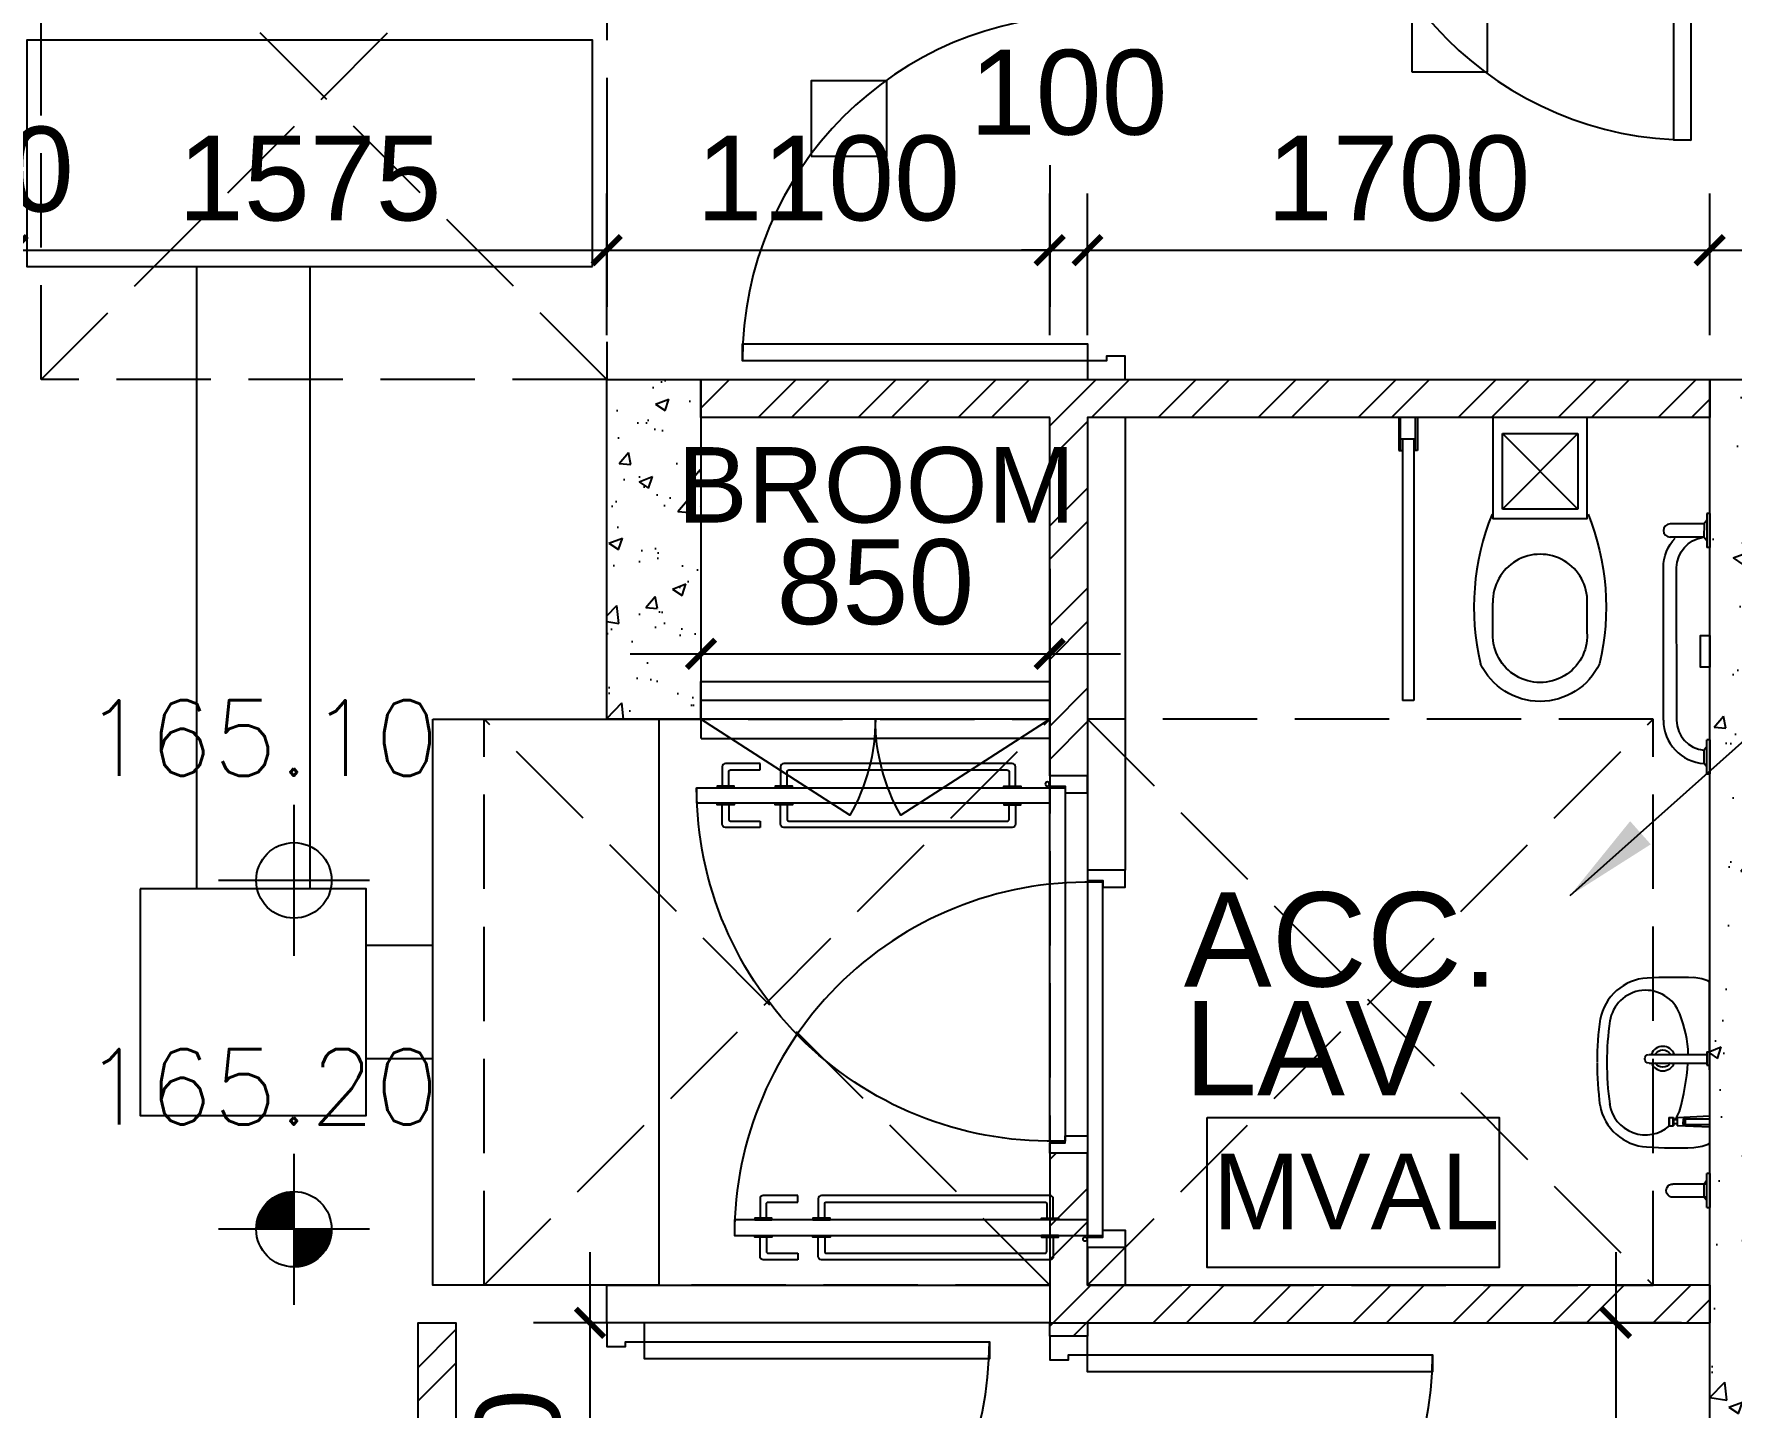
# Model space of a CAD drawing. Header units: millimetres. Extents: x 3291 to 72065, y 14527 to 43324.
# Drawn here: x 59356 to 63857, y 24377 to 28016 of the extents above; entities that cross this region are included whole.
import ezdxf

# ---------------------------------------------------------------- set-up
doc = ezdxf.new("R2010")
doc.units = ezdxf.units.MM
doc.header["$MEASUREMENT"] = 0
doc.linetypes.add('DASH', pattern=[0.35, 0.25, -0.1])
doc.layers.get('0').update_dxf_attribs({"color": 8})
doc.layers.get('Defpoints').update_dxf_attribs({"color": 8})
for name, color, linetype in [('above', 8, 'DASH'), ('arrow', 8, 'Continuous'), ('cloud', 8, 'Continuous'), ('DLN032__', 8, 'Continuous'), ('Door', 8, 'Continuous'), ('F.A.', 8, 'Continuous'), ('FSD', 8, 'Continuous'), ('GBP Dim', 8, 'Continuous'), ('GBP_MARKS', 8, 'Continuous'), ('hatch', 8, 'Continuous'), ('LEVEL', 8, 'Continuous'), ('LP-Sanitary', 8, 'Continuous'), ('Text GBP 250', 8, 'Continuous'), ('WALL-NEW', 8, 'Continuous'), ('WALL-STRUCTURE', 8, 'Continuous')]:
    doc.layers.add(name, color=color, linetype=linetype)
doc.styles.add('BH', font='arial.ttf')
doc.styles.add('ROMANS', font='ROMANS.shx', dxfattribs={"width": 0.65})
doc.dimstyles.new('200 GBP', dxfattribs={"dimscale": 1.5, "dimtxt": 150, "dimasz": 100, "dimexe": 125, "dimexo": 50, "dimgap": 50, "dimtad": 1, "dimdec": 0, "dimzin": 0, "dimdsep": 46, "dimtxsty": 'BH', "dimblk": 'ARCHTICK', "dimcen": 0.09, "dimdle": 125, "dimclrd": 9, "dimclre": 9, "dimclrt": 1, "dimadec": 0, "dimazin": 0, "dimtfac": 1, "dimtdec": 0, "dimtix": 1, "dimtmove": 2, "dimatfit": 3, "dimldrblk": 'ARCHTICK', "dimfxl": 1, "dimtolj": 1, "dimtzin": 0, "dimarcsym": 0})
doc.dimstyles.get("Standard").update_dxf_attribs({"dimtxt": 0.18, "dimasz": 0.18, "dimexe": 0.18, "dimexo": 0.0625, "dimgap": 0.09, "dimtad": 0, "dimtih": 1, "dimtoh": 1, "dimdec": 4, "dimzin": 0, "dimdsep": 46, "dimtxsty": 'Standard', "dimcen": 0.09, "dimadec": 0, "dimazin": 0, "dimtfac": 1, "dimtdec": 4, "dimtofl": 0, "dimtmove": 0, "dimatfit": 3, "dimfxl": 1, "dimtolj": 1, "dimtzin": 0, "dimarcsym": 0})
pattern_1 = [(45, (562690.5, -92603.19), (-132.58252, 132.58252), []), (45, (562778.89, -92603.19), (-132.58252, 132.58252), [])]

# ---------------------------------------------------------------- blocks, each defined once
blk = doc.blocks.new('dis_1')
at = {"extrusion": (0, 0, -1)}
for p, q in [((572561.3, -70335.4), (572561.3, -70328)), ((572651.3, -70328), (572561.3, -70328)), ((572561.3, -70335.4), (572651.3, -70335.4)), ((572578.9, -70335.6), (572588.6, -70343.1)), ((572588.6, -70335.6), (572588.6, -70425.6)), ((572623.6, -70335.5), (572623.6, -70425.5)), ((572634, -70335.7), (572623.7, -70343.1)), ((572651.3, -70328), (572651.3, -70335.4)), ((572774, -70327.5), (572778.3, -70414.4)), ((572781.3, -70398.9), (572781.3, -70327.9)), ((572796.5, -70398.8), (572796.2, -70327.8)), ((572800.1, -70414.4), (572804, -70327.3)), ((572926.2, -70329.6), (572926.3, -70328)), ((572986.3, -70329.6), (572926.2, -70329.6)), ((572938.8, -70335.4), (572938.9, -70329.6)), ((572973.7, -70335.5), (572938.8, -70335.4)), ((572944.3, -70488.9), (572944.3, -70335.4)), ((572967.3, -70489), (572967.4, -70335.4)), ((572973.7, -70335.5), (572973.9, -70329.4)), ((572986.3, -70329.6), (572986.3, -70328)), ((573711, -70335.4), (573711, -70328)), ((573801.1, -70328), (573711, -70328)), ((573711, -70335.4), (573801.1, -70335.4)), ((573728.6, -70335.6), (573738.3, -70343.1)), ((573783.7, -70335.7), (573773.4, -70343.1)), ((573801.1, -70328), (573801.1, -70335.4)), ((574400.7, -70328.1), (574310.7, -70328)), ((574310.7, -70328), (574310.7, -70335.4)), ((574400.7, -70335.5), (574310.7, -70335.4)), ((574328.3, -70335.7), (574338, -70343.2)), ((574383.4, -70335.8), (574373.1, -70343.1)), ((574400.7, -70328.1), (574400.7, -70335.5)), ((572588.6, -70343.1), (572623.7, -70343.1)), ((573738.3, -70343.1), (573773.4, -70343.1)), ((574373.1, -70343.1), (574338, -70343.2)), ((574338.1, -70343.2), (574338.1, -70433.2)), ((574373.1, -70343.1), (574373.1, -70433.2)), ((572778.2, -70436.4), (572778.3, -70424.4)), ((572800.1, -70425.4), (572778.2, -70425.5)), ((572800.1, -70414.4), (572778.3, -70414.4)), ((572800.2, -70424.4), (572778.3, -70424.4)), ((572796.5, -70392.8), (572781.3, -70392.9)), ((572796.5, -70393.8), (572781.3, -70393.9)), ((572796.5, -70397.8), (572781.3, -70397.9)), ((572796.5, -70398.8), (572781.3, -70398.9)), ((572796.4, -70394.7), (572781.5, -70394.9)), ((572796.3, -70395.8), (572781.5, -70395.9)), ((572796.5, -70396.8), (572781.5, -70396.9)), ((572783.8, -70424.4), (572783.8, -70414.5)), ((572794.7, -70424.4), (572794.6, -70414.4)), ((572800.4, -70436.4), (572800.2, -70424.4)), ((573852.7, -70415.6), (574257.5, -70416)), ((572800.3, -70435.4), (572778.2, -70435.5)), ((572800.4, -70436.4), (572778.2, -70436.4)), ((573852.7, -70450.8), (574262.5, -70450.8)), ((574081.5, -70653), (574164.5, -70652.8)), ((574612.7, -70677.9), (574412.6, -70877.9)), ((574412.7, -70677.9), (574612.6, -70877.9)), ((574081.6, -70902.9), (574164.5, -70902.8)), ((574568, -71102.9), (574568, -71108)), ((574655.6, -71103), (574568, -71102.9)), ((574597.8, -71112.9), (573905.4, -71113)), ((573905.4, -71113), (573905.6, -71143)), ((574598, -71142.8), (573905.6, -71143)), ((574568, -71108), (574567.9, -71112.8)), ((574568, -71147.8), (574567.9, -71142.8)), ((574568, -71108), (574655.6, -71108)), ((574568, -71147.8), (574655.6, -71147.8)), ((574568, -71152.8), (574568, -71147.8)), ((574598, -71107.9), (574598, -71147.9)), ((574655.7, -71152.8), (574568, -71152.8))]:
    blk.add_line(p, q, dxfattribs=at)
for p, q in [((572732, -70327.4), (573159.4, -70328.3)), ((574412.7, -70677.9), (574412.6, -70877.9)), ((574612.7, -70677.9), (574412.7, -70677.9)), ((574612.6, -70877.9), (574612.7, -70677.9)), ((574412.6, -70877.9), (574612.6, -70877.9))]:
    blk.add_line(p, q)
for points in [[(574077.9, -70328), (573993.6, -70328), (573993.6, -70352.8), (574077.9, -70352.8)], [(574655.6, -70902.9), (574387.7, -70902.9), (574387.6, -70652.9), (574655.6, -70652.9), (574655.6, -70902.9)]]:
    blk.add_lwpolyline(points, close=True)
for centre, radius, start, end in [((-572820.7, -70373.7), 100, 2.1234, 27.5295), ((-573070.7, -70374.5), 100, 152.4705, 177.8766), ((-573989.4, -70417), 1270, 356.4653, 2.1234), ((-571901.3, -70423.6), 1270, 177.5152, 183.1734), ((-573852.8, -70335.7), 115, 270.0169, 356.2776), ((-573852.8, -70335.7), 80, 270.0169, 354.6375), ((-572850, -70498.3), 96, 54.7609, 69.3957), ((-572956.1, -70452.4), 32.5, 290.539, 69.0996), ((-572956.1, -70452.4), 32.5, 110.5458, 249.0928), ((-573041.2, -70497.7), 96, 110.2429, 261.7122), ((-572850, -70498.3), 96, 277.9264, 41.5497), ((-574355.6, -70433.3), 17.5, 180.0169, 0.0169), ((-572855.6, -70487), 134, 280.1069, 356.4653), ((-573035.6, -70486.5), 134, 183.1734, 259.5317), ((-572943.5, -69826.8), 774, 269.8193, 278.0069), ((-572943.5, -69826.8), 774, 261.6318, 269.8193), ((-572943.5, -69826.8), 800, 269.8193, 278.0069), ((-572944.8, -69826.8), 800, 261.6318, 269.8193), ((-574167.8, -70777.8), 125.1, 88.3906, 271.5651), ((-574152.3, -70293.2), 660, 248.0363, 283.0962)]:
    blk.add_arc(centre, radius, start, end, dxfattribs=at)
for centre, radius, start, end in [((572606.1, -70425.7), 17.5, 179.9842, 359.9842), ((572956.1, -70452.4), 23, 120.1761, 240.1863), ((572956.1, -70452.4), 23, 300.1864, 60.1746), ((572955.7, -70489), 11.5, 179.6228, 179.9939), ((572955.7, -70489), 11.5, 179.9939, 359.8769), ((574152.5, -71262.7), 660, 68.0641, 103.124), ((574077.9, -70778), 175.1, 115.4565, 244.5717), ((574078, -70777.9), 125.1, 88.4225, 271.5969)]:
    blk.add_arc(centre, radius, start, end)
for centre, major_axis, ratio, start_param, end_param in [((572958, -70754.7), (-1.2, 370), 0.909874, 0.031092, 0.35646), ((572981.3, -70754.7), (-469.9, -1.5), 0.787446, 1.214337, 1.494637)]:
    blk.add_ellipse(centre, major_axis=major_axis, ratio=ratio, start_param=start_param, end_param=end_param, dxfattribs=at)
for centre, major_axis, ratio, start_param, end_param in [((574259.5, -70342.2), (-73.9, -27.8), 0.923062, 1.210923, 2.687832), ((574256.9, -70336.1), (-40.5, 107.6), 0.984249, 2.78172, 3.546791)]:
    blk.add_ellipse(centre, major_axis=major_axis, ratio=ratio, start_param=start_param, end_param=end_param)
blk = doc.blocks.new('21321321')
at = {"layer": 'Door'}
for points in [[(32660.8, 23312.8), (32660.8, 23250.3), (32610.8, 23250.3), (32610.8, 23262.8), (32560.8, 23262.8), (32560.8, 23312.8), (32660.8, 23312.8)], [(32560.8, 22347.8), (31645.8, 22347.8), (31645.8, 22392.8), (32560.8, 22392.8), (32560.8, 22347.8)], [(32560.8, 22297.8), (32660.8, 22297.8), (32660.8, 22360.3), (32610.8, 22360.3), (32610.8, 22347.8), (32560.8, 22347.8), (32560.8, 22297.8)]]:
    blk.add_lwpolyline(points, dxfattribs=at)
blk.add_arc((32560.8, 22347.8), 915, 90, 179.9977, dxfattribs=at)
blk = doc.blocks.new('_ArchTick')
at = {"color": 0, "const_width": 0.2}
blk.add_lwpolyline([(0.5, 0.5), (-0.5, -0.5)], dxfattribs=at)
blk = doc.blocks.new('*D49')
at = {"layer": 'Defpoints', "color": 0, "transparency": 16777216}
for p in [(57055.2, 28650), (61461.8, 28650), (61361.8, 27100)]:
    blk.add_point(p, dxfattribs=at)
at = {"layer": 'GBP Dim', "color": 9, "lineweight": -2, "transparency": 16777216}
for p, q in [((57055.2, 26912.5), (57055.2, 28837.5)), ((57280.2, 28650), (56905.2, 28650)), ((57280.2, 27100), (56905.2, 27100))]:
    blk.add_line(p, q, dxfattribs=at)
at = {"layer": 'GBP Dim', "color": 9, "lineweight": -2, "transparency": 16777216, "xscale": 75, "yscale": 75, "zscale": 75}
for p, rotation in [((57055.2, 28650), 90), ((57055.2, 27100), 270)]:
    blk.add_blockref('_ArchTick', p, dxfattribs=dict(at, rotation=rotation))
at = {"layer": 'GBP Dim', "transparency": 16777216, "insert": (56865.4, 27875), "char_height": 225, "attachment_point": 5, "rotation": 90, "style": 'BH'}
blk.add_mtext('\\A1;1550', dxfattribs=at)
blk = doc.blocks.new('*D112')
at = {"layer": 'Defpoints', "color": 0, "transparency": 16777216}
for p in [(62937.5, 24599.9), (62937.5, 20125), (66547.3, 20125)]:
    blk.add_point(p, dxfattribs=at)
at = {"layer": 'GBP Dim', "color": 9, "lineweight": -2, "transparency": 16777216}
for p, q in [((66547.3, 24787.4), (66547.3, 19937.5)), ((66322.3, 24599.9), (66697.3, 24599.9)), ((66322.3, 20125), (66697.3, 20125))]:
    blk.add_line(p, q, dxfattribs=at)
at = {"layer": 'GBP Dim', "color": 9, "lineweight": -2, "transparency": 16777216, "xscale": 75, "yscale": 75, "zscale": 75}
for p, rotation in [((66547.3, 24599.9), 90), ((66547.3, 20125), 270)]:
    blk.add_blockref('_ArchTick', p, dxfattribs=dict(at, rotation=rotation))
at = {"layer": 'GBP Dim', "transparency": 16777216, "insert": (66357.9, 22362.5), "char_height": 225, "attachment_point": 5, "rotation": 90, "style": 'BH'}
blk.add_mtext('\\A1;4475', dxfattribs=at)
blk = doc.blocks.new('*D136')
at = {"layer": 'Defpoints', "color": 0, "transparency": 16777216}
for p in [(60875, 27443.1), (59300, 27100), (60875, 27100)]:
    blk.add_point(p, dxfattribs=at)
at = {"layer": 'GBP Dim', "color": 9, "lineweight": -2, "transparency": 16777216}
for p, q in [((59300, 27218.1), (59300, 27593.1)), ((60875, 27218.1), (60875, 27593.1)), ((59112.5, 27443.1), (61062.5, 27443.1))]:
    blk.add_line(p, q, dxfattribs=at)
at = {"layer": 'GBP Dim', "color": 9, "lineweight": -2, "transparency": 16777216, "xscale": 75, "yscale": 75, "zscale": 75, "rotation": 180}
blk.add_blockref('_ArchTick', (59300, 27443.1), dxfattribs=at)
at = {"layer": 'GBP Dim', "color": 9, "lineweight": -2, "transparency": 16777216, "xscale": 75, "yscale": 75, "zscale": 75}
blk.add_blockref('_ArchTick', (60875, 27443.1), dxfattribs=at)
at = {"layer": 'GBP Dim', "transparency": 16777216, "insert": (60087.5, 27632.9), "char_height": 225, "attachment_point": 5, "style": 'BH'}
blk.add_mtext('\\A1;1575', dxfattribs=at)
blk = doc.blocks.new('*D137')
at = {"layer": 'Defpoints', "color": 0, "transparency": 16777216}
for p in [(63800, 27443.1), (62150, 27100), (63800, 27100)]:
    blk.add_point(p, dxfattribs=at)
at = {"layer": 'GBP Dim', "color": 9, "lineweight": -2, "transparency": 16777216}
for p, q in [((62150, 27218.1), (62150, 27593.1)), ((63800, 27218.1), (63800, 27593.1)), ((61962.5, 27443.1), (63987.5, 27443.1))]:
    blk.add_line(p, q, dxfattribs=at)
at = {"layer": 'GBP Dim', "color": 9, "lineweight": -2, "transparency": 16777216, "xscale": 75, "yscale": 75, "zscale": 75, "rotation": 180}
blk.add_blockref('_ArchTick', (62150, 27443.1), dxfattribs=at)
at = {"layer": 'GBP Dim', "color": 9, "lineweight": -2, "transparency": 16777216, "xscale": 75, "yscale": 75, "zscale": 75}
blk.add_blockref('_ArchTick', (63800, 27443.1), dxfattribs=at)
at = {"layer": 'GBP Dim', "transparency": 16777216, "insert": (62975, 27632.9), "char_height": 225, "attachment_point": 5, "style": 'BH'}
blk.add_mtext('\\A1;1700', dxfattribs=at)
blk = doc.blocks.new('ELEX')
at = {"layer": 'DLN032__'}
for p, q in [((0, 0.5), (0, -0.5)), ((0.5, 0), (-0.5, 0))]:
    blk.add_line(p, q, dxfattribs=at)
blk.add_circle((0, 0), 0.25, dxfattribs=at)
at = {"layer": 'DLN032__', "style": 'ROMANS'}
blk.add_attdef('ELEX', (0.257, 0.354), '', height=0.5, dxfattribs=at)
blk = doc.blocks.new('*D149')
at = {"layer": 'Defpoints', "color": 0, "transparency": 16777216}
for p in [(63800, 24600), (63551.4, 22050), (63800, 22050)]:
    blk.add_point(p, dxfattribs=at)
at = {"layer": 'GBP Dim', "color": 9, "lineweight": -2, "transparency": 16777216}
for p, q in [((63551.4, 24787.5), (63551.4, 21862.5)), ((63725, 24600), (63401.4, 24600)), ((63725, 22050), (63401.4, 22050))]:
    blk.add_line(p, q, dxfattribs=at)
at = {"layer": 'GBP Dim', "color": 9, "lineweight": -2, "transparency": 16777216, "xscale": 75, "yscale": 75, "zscale": 75}
for p, rotation in [((63551.4, 24600), 90), ((63551.4, 22050), 270)]:
    blk.add_blockref('_ArchTick', p, dxfattribs=dict(at, rotation=rotation))
at = {"layer": 'GBP Dim', "transparency": 16777216, "insert": (63361.6, 23325), "char_height": 225, "attachment_point": 5, "rotation": 90, "style": 'BH'}
blk.add_mtext('\\A1;2550', dxfattribs=at)
blk = doc.blocks.new('*D30')
at = {"layer": 'Defpoints', "color": 0, "transparency": 16777216}
for p in [(59300, 27443.1), (59100, 27100), (59300, 27100)]:
    blk.add_point(p, dxfattribs=at)
at = {"layer": 'GBP Dim', "color": 9, "lineweight": -2, "transparency": 16777216}
for p, q in [((59100, 27218.1), (59100, 27593.1)), ((59300, 27218.1), (59300, 27593.1)), ((58912.5, 27443.1), (59487.5, 27443.1))]:
    blk.add_line(p, q, dxfattribs=at)
at = {"layer": 'GBP Dim', "color": 9, "lineweight": -2, "transparency": 16777216, "xscale": 75, "yscale": 75, "zscale": 75, "rotation": 180}
blk.add_blockref('_ArchTick', (59100, 27443.1), dxfattribs=at)
at = {"layer": 'GBP Dim', "color": 9, "lineweight": -2, "transparency": 16777216, "xscale": 75, "yscale": 75, "zscale": 75}
blk.add_blockref('_ArchTick', (59300, 27443.1), dxfattribs=at)
at = {"layer": 'GBP Dim', "transparency": 16777216, "insert": (59200, 27656.5), "char_height": 225, "attachment_point": 5, "style": 'BH'}
blk.add_mtext('\\A1;200', dxfattribs=at)
blk = doc.blocks.new('*D42')
at = {"layer": 'Defpoints', "color": 0, "transparency": 16777216}
for p in [(62150, 27443.1), (62050, 27000), (62150, 27000)]:
    blk.add_point(p, dxfattribs=at)
at = {"layer": 'GBP Dim', "color": 9, "lineweight": -2, "transparency": 16777216}
for p, q in [((62050, 27218.1), (62050, 27593.1)), ((62150, 27218.1), (62150, 27593.1)), ((62050, 27443.1), (61975, 27443.1)), ((62050, 27443.1), (62150, 27443.1)), ((62150, 27443.1), (62225, 27443.1))]:
    blk.add_line(p, q, dxfattribs=at)
at = {"layer": 'GBP Dim', "color": 9, "lineweight": -2, "transparency": 16777216, "xscale": 75, "yscale": 75, "zscale": 75}
blk.add_blockref('_ArchTick', (62050, 27443.1), dxfattribs=at)
at = {"layer": 'GBP Dim', "color": 9, "lineweight": -2, "transparency": 16777216, "xscale": 75, "yscale": 75, "zscale": 75, "rotation": 180}
blk.add_blockref('_ArchTick', (62150, 27443.1), dxfattribs=at)
at = {"layer": 'GBP Dim', "transparency": 16777216, "insert": (62100, 27860.2), "char_height": 225, "attachment_point": 5, "style": 'BH'}
blk.add_mtext('\\A1;100', dxfattribs=at)
blk = doc.blocks.new('door_dis')
at = {"layer": 'Door'}
for p, q in [((571302, -72023), (571302, -72005.8)), ((571217.4, -72065.8), (571203.8, -72065.8)), ((571371.9, -72065.8), (571358.3, -72065.8)), ((571143.9, -72111.2), (572061.7, -72111.2)), ((571217.4, -72115.8), (571203.8, -72115.8)), ((571371.9, -72115.8), (571358.3, -72115.8)), ((571302, -72158.5), (571302, -72175.8))]:
    blk.add_line(p, q, dxfattribs=at)
at = {"layer": 'Door', "extrusion": (0, 0, -1)}
for p, q in [((571964.2, -72065.8), (571977.8, -72065.8)), ((571964.2, -72115.8), (571977.8, -72115.8))]:
    blk.add_line(p, q, dxfattribs=at)
at = {"layer": 'Door'}
for points in [[(572070.3, -71143), (572070.3, -71170.3), (572111.2, -71170.3), (572111.2, -71188.5), (572170.3, -71188.5), (572170.3, -71143)], [(572070.3, -72111.2), (572070.3, -72070.3), (571134, -72070.3), (571134, -72111.2), (572070.3, -72111.2)], [(571187.9, -72070.3), (571233.3, -72070.3), (571233.3, -72065.8), (571187.9, -72065.8), (571187.9, -72070.3)], [(571342.4, -72070.3), (571387.8, -72070.3), (571387.8, -72065.8), (571342.4, -72065.8), (571342.4, -72070.3)], [(571993.7, -72070.3), (571948.3, -72070.3), (571948.3, -72065.8), (571993.7, -72065.8), (571993.7, -72070.3)], [(571187.9, -72111.2), (571233.3, -72111.2), (571233.3, -72115.8), (571187.9, -72115.8), (571187.9, -72111.2)], [(571342.4, -72111.2), (571387.8, -72111.2), (571387.8, -72115.8), (571342.4, -72115.8), (571342.4, -72111.2)], [(571993.7, -72111.2), (571948.3, -72111.2), (571948.3, -72115.8), (571993.7, -72115.8), (571993.7, -72111.2)], [(572070.3, -72143), (572070.3, -72115.8), (572111.2, -72115.8), (572111.2, -72097.6), (572170.3, -72097.6), (572170.3, -72143)]]:
    blk.add_lwpolyline(points, close=True, dxfattribs=at)
at = {"layer": 'Door', "ltscale": 250}
blk.add_lwpolyline([(572070.3, -72111.2), (572111.2, -72111.2), (572111.2, -71174.9), (572070.3, -71174.9), (572070.3, -72111.2)], close=True, dxfattribs=at)
at = {"layer": 'Door'}
for points in [[(571302, -72005.8), (571210.6, -72005.8, 0.414213), (571202, -72014.4), (571202, -72065.8)], [(571979.6, -72065.8), (571979.6, -72014.4, 0.414216), (571971, -72005.8), (571365.1, -72005.8, 0.414213), (571356.5, -72014.4), (571356.5, -72065.8)], [(571219.2, -72065.8), (571219.2, -72027.6, -0.414214), (571223.8, -72023), (571302, -72023)], [(571373.7, -72065.8), (571373.7, -72027.6, -0.414214), (571378.3, -72023), (571957.8, -72023, -0.414214), (571962.4, -72027.6), (571962.4, -72065.8)], [(571302, -72175.8), (571210.6, -72175.8, -0.414213), (571202, -72167.1), (571202, -72115.8)], [(571219.2, -72115.8), (571219.2, -72154, 0.414214), (571223.8, -72158.5), (571302, -72158.5)], [(571979.6, -72115.8), (571979.6, -72167.1, -0.414216), (571971, -72175.8), (571365.1, -72175.8, -0.414213), (571356.5, -72167.1), (571356.5, -72115.8)], [(571373.7, -72115.8), (571373.7, -72154, 0.414214), (571378.3, -72158.5), (571957.8, -72158.5, 0.414214), (571962.4, -72154), (571962.4, -72115.8)]]:
    blk.add_lwpolyline(points, format="xyb", dxfattribs=at)
at = {"layer": 'Door', "ltscale": 0.1}
blk.add_circle((572064, -72121.2), 5.45, dxfattribs=at)
at = {"layer": 'Door'}
blk.add_arc((572070.3, -72111.2), 936.4, 87.496, 179.9995, dxfattribs=at)
blk = doc.blocks.new('*D166')
at = {"layer": 'Defpoints', "color": 0, "transparency": 16777216}
for p in [(61079.3, 24600), (60830.7, 23549.9), (61079.3, 23549.9)]:
    blk.add_point(p, dxfattribs=at)
at = {"layer": 'GBP Dim', "color": 9, "lineweight": -2, "transparency": 16777216}
for p, q in [((60830.7, 24787.5), (60830.7, 23362.4)), ((61004.3, 24600), (60680.7, 24600)), ((61004.3, 23549.9), (60680.7, 23549.9))]:
    blk.add_line(p, q, dxfattribs=at)
at = {"layer": 'GBP Dim', "color": 9, "lineweight": -2, "transparency": 16777216, "xscale": 75, "yscale": 75, "zscale": 75}
for p, rotation in [((60830.7, 24600), 90), ((60830.7, 23549.9), 270)]:
    blk.add_blockref('_ArchTick', p, dxfattribs=dict(at, rotation=rotation))
at = {"layer": 'GBP Dim', "transparency": 16777216, "insert": (60640.8, 24075), "char_height": 225, "attachment_point": 5, "rotation": 90, "style": 'BH'}
blk.add_mtext('\\A1;1050', dxfattribs=at)
blk = doc.blocks.new('*D209')
at = {"layer": 'cloud', "color": 0, "lineweight": -2, "transparency": 16777216}
for p, q in [((61125, 26299.9), (61125, 26148.9)), ((62050, 26299.9), (62050, 26148.9)), ((61125.2, 26149), (61586.8, 26149)), ((62049.8, 26149), (61588.2, 26149))]:
    blk.add_line(p, q, dxfattribs=at)
at = {"layer": 'cloud', "color": 0, "transparency": 16777216}
for points in [[(61125.2, 26149.1), (61125.2, 26149), (61125, 26149)], [(62049.8, 26149.1), (62049.8, 26149), (62050, 26149)]]:
    blk.add_solid(points, dxfattribs=at)
at = {"layer": 'Defpoints', "color": 0, "transparency": 16777216}
for p in [(61125, 26300), (62050, 26300), (62050, 26149)]:
    blk.add_point(p, dxfattribs=at)
at = {"layer": 'cloud', "color": 0, "transparency": 16777216, "insert": (61587.5, 26149), "char_height": 0.18, "attachment_point": 5}
blk.add_mtext('\\A1;925.0000', dxfattribs=at)
blk = doc.blocks.new('*D210')
at = {"layer": 'Defpoints', "color": 0, "transparency": 16777216}
for p in [(60875, 27825.1), (62050, 27786.1), (62050, 27443.1)]:
    blk.add_point(p, dxfattribs=at)
at = {"layer": 'GBP Dim', "color": 9, "lineweight": -2, "transparency": 16777216}
for p, q in [((60875, 27668.1), (60875, 27293.1)), ((62050, 27668.1), (62050, 27293.1)), ((60687.5, 27443.1), (62237.5, 27443.1))]:
    blk.add_line(p, q, dxfattribs=at)
at = {"layer": 'GBP Dim', "color": 9, "lineweight": -2, "transparency": 16777216, "xscale": 75, "yscale": 75, "zscale": 75, "rotation": 180}
blk.add_blockref('_ArchTick', (60875, 27443.1), dxfattribs=at)
at = {"layer": 'GBP Dim', "color": 9, "lineweight": -2, "transparency": 16777216, "xscale": 75, "yscale": 75, "zscale": 75}
blk.add_blockref('_ArchTick', (62050, 27443.1), dxfattribs=at)
at = {"layer": 'GBP Dim', "transparency": 16777216, "insert": (61462.5, 27632.9), "char_height": 225, "attachment_point": 5, "style": 'BH'}
blk.add_mtext('\\A1;1100', dxfattribs=at)
blk = doc.blocks.new('*D214')
at = {"layer": 'Defpoints', "color": 0, "transparency": 16777216}
for p in [(61125, 26755.1), (62050, 26716.1), (62050, 26373.1)]:
    blk.add_point(p, dxfattribs=at)
at = {"layer": 'GBP Dim', "color": 9, "lineweight": -2, "transparency": 16777216}
for p, q in [((61125, 26598.1), (61125, 26223.1)), ((62050, 26598.1), (62050, 26223.1)), ((60937.5, 26373.1), (62237.5, 26373.1))]:
    blk.add_line(p, q, dxfattribs=at)
at = {"layer": 'GBP Dim', "color": 9, "lineweight": -2, "transparency": 16777216, "xscale": 75, "yscale": 75, "zscale": 75, "rotation": 180}
blk.add_blockref('_ArchTick', (61125, 26373.1), dxfattribs=at)
at = {"layer": 'GBP Dim', "color": 9, "lineweight": -2, "transparency": 16777216, "xscale": 75, "yscale": 75, "zscale": 75}
blk.add_blockref('_ArchTick', (62050, 26373.1), dxfattribs=at)
at = {"layer": 'GBP Dim', "transparency": 16777216, "insert": (61587.5, 26562.9), "char_height": 225, "attachment_point": 5, "style": 'BH'}
blk.add_mtext('\\A1;850', dxfattribs=at)

msp = doc.modelspace()

# ---------------------------------------------------------------- hatches: boundary and pattern name
at = {"layer": 'DLN032__'}
h = msp.add_hatch(dxfattribs=at)
h.set_pattern_fill('ANSI31,_O', color=256)
h.set_pattern_definition([(45, (0, 0), (-0.08838834765, 0.08838834765), [])])
h.paths.add_polyline_path([(60045.70303, 24948.04651, 0.4142135624), (59945.70303, 24848.04651), (60045.70303, 24848.04651)])
h.paths.add_polyline_path([(60145.70303, 24848.04651), (60045.70303, 24848.04651), (60045.70303, 24748.04651, 0.4142135624)])
at = {"layer": 'hatch'}
h = msp.add_hatch(dxfattribs=at)
h.set_pattern_fill('AR-CONC', color=256, scale=2, style=0)
h.set_pattern_definition([(50, (60875, 26100), (364.37, -31.88), [38.1, -419.1]), (355, (60875, 26100), (-70.49, 382.11), [30.48, -335.28]), (100.45, (60905.36, 26097.34), (293.89, 350.23), [32.38, -356.18]), (46.184, (60875, 26201.6), (542.16, -84.08), [57.15, -628.65]), (96.636, (60920.2, 26194.6), (474.8, 494.85), [48.57, -534.27]), (351.184, (60875, 26201.6), (474.8, 494.85), [45.72, -502.92]), (21, (60925.8, 26176.2), (303.23, -204.53), [38.1, -419.1]), (326, (60925.8, 26176.2), (123.6, 368.38), [30.48, -335.28]), (71.45, (60951.07, 26159.16), (426.83, 163.85), [32.38, -356.18]), (37.5, (60875, 26100), (6.177, 169.11), [0, -331.216, 0, -340.36, 0, -336.55]), (7.5, (60875, 26100), (133.64, 200.36), [0, -194.056, 0, -323.596, 0, -128.27]), (327.5, (60761.72, 26100), (271.181, -11.457), [0, -127, 0, -396.24, 0, -525.78]), (317.5, (60710.92, 26100), (296.26, 50.853), [0, -165.1, 0, -263.144, 0, -373.38])])
h.paths.add_polyline_path([(60875, 27100), (61125, 27100), (61125, 26200), (60875, 26200)])
h = msp.add_hatch(dxfattribs=at)
h.set_pattern_fill('AR-CONC', color=256, scale=2, style=0)
h.set_pattern_definition([(50, (60875, 20000), (364.369, -31.878), [38.1, -419.1]), (355, (60875, 20000), (-70.486, 382.113), [30.48, -335.28]), (100.451, (60905.36, 19997.34), (293.885, 350.233), [32.38, -356.18]), (46.184, (60875, 20101.6), (542.158, -84.085), [57.15, -628.65]), (96.636, (60920.2, 20094.6), (474.81, 494.85), [48.57, -534.27]), (351.184, (60875, 20101.6), (474.81, 494.85), [45.72, -502.92]), (21, (60925.8, 20076.2), (303.23, -204.531), [38.1, -419.1]), (326, (60925.8, 20076.2), (123.604, 368.376), [30.48, -335.28]), (71.4514, (60951.07, 20059.16), (426.833, 163.846), [32.38, -356.18]), (37.5, (60875, 20000), (6.1772, 169.11), [0, -331.216, 0, -340.36, 0, -336.55]), (7.5, (60875, 20000), (133.6393, 200.361), [0, -194.056, 0, -323.596, 0, -128.27]), (327.5, (60761.72, 20000), (271.1812, -11.4575), [0, -127, 0, -396.24, 0, -525.78]), (317.5, (60710.92, 20000), (296.258, 50.853), [0, -165.1, 0, -263.144, 0, -373.38])])
h.paths.add_polyline_path([(60875, 27100), (61125, 27100), (61125, 26200), (60875, 26200)])
h = msp.add_hatch(dxfattribs=at)
h.set_pattern_fill('AR-CONC', color=256, scale=2, style=0)
h.set_pattern_definition([(50, (57875, 20000), (364.369, -31.878), [38.1, -419.1]), (355, (57875, 20000), (-70.486, 382.113), [30.48, -335.28]), (100.451, (57905.36, 19997.34), (293.885, 350.233), [32.38, -356.18]), (46.184, (57875, 20101.6), (542.158, -84.085), [57.15, -628.65]), (96.6356, (57920.2, 20094.6), (474.81, 494.85), [48.57, -534.27]), (351.184, (57875, 20101.6), (474.81, 494.85), [45.72, -502.92]), (21, (57925.8, 20076.2), (303.23, -204.531), [38.1, -419.1]), (326, (57925.8, 20076.2), (123.604, 368.376), [30.48, -335.28]), (71.4514, (57951.07, 20059.16), (426.833, 163.846), [32.38, -356.18]), (37.5, (57875, 20000), (6.1772, 169.11), [0, -331.216, 0, -340.36, 0, -336.55]), (7.5, (57875, 20000), (133.6393, 200.361), [0, -194.056, 0, -323.596, 0, -128.27]), (327.5, (57761.72, 20000), (271.1812, -11.4575), [0, -127, 0, -396.24, 0, -525.78]), (317.5, (57710.92, 20000), (296.2584, 50.853), [0, -165.1, 0, -263.144, 0, -373.38])])
h.paths.add_polyline_path([(60875, 27100), (61125, 27100), (61125, 26200), (60875, 26200)])
h = msp.add_hatch(dxfattribs=at)
h.set_pattern_fill('ANSI32', color=256, scale=500, style=0)
h.set_pattern_definition(pattern_1)
edge = h.paths.add_edge_path()
edge.add_line((63800, 27100), (61125, 27100))
edge.add_line((61125, 27100), (61125, 27000))
edge.add_line((61125, 27000), (63240.09217, 27000))
edge.add_line((63240.09217, 27000.00291), (63490.12804, 27000.00291))
edge.add_line((63490.12804, 27000), (63800, 27000))
edge.add_line((63800, 27000), (63800, 27100))
h.paths.add_polyline_path([(62149.99997, 26049.99999), (62050, 26049.99999), (62050, 27000), (62149.99997, 27000)])
h = msp.add_hatch(dxfattribs=at)
h.set_pattern_fill('AR-CONC', color=256, scale=2, style=0)
h.set_pattern_definition([(50, (63800, 24300), (364.37, -31.878), [38.1, -419.1]), (355, (63800, 24300), (-70.486, 382.113), [30.48, -335.28]), (100.451, (63830.36, 24297.34), (293.885, 350.233), [32.38, -356.18]), (46.184, (63800, 24401.6), (542.16, -84.085), [57.15, -628.65]), (96.636, (63845.2, 24394.6), (474.81, 494.85), [48.57, -534.27]), (351.184, (63800, 24401.6), (474.81, 494.85), [45.72, -502.92]), (21, (63850.8, 24376.2), (303.23, -204.53), [38.1, -419.1]), (326, (63850.8, 24376.2), (123.604, 368.376), [30.48, -335.28]), (71.451, (63876.07, 24359.16), (426.833, 163.846), [32.38, -356.18]), (37.5, (63800, 24300), (6.177, 169.11), [0, -331.216, 0, -340.36, 0, -336.55]), (7.5, (63800, 24300), (133.639, 200.361), [0, -194.056, 0, -323.596, 0, -128.27]), (327.5, (63686.72, 24300), (271.181, -11.4575), [0, -127, 0, -396.24, 0, -525.78]), (317.5, (63635.92, 24300), (296.258, 50.853), [0, -165.1, 0, -263.144, 0, -373.38])])
h.paths.add_polyline_path([(63800.22809, 24300), (63800, 24300), (63800, 27100), (64100.00006, 27100), (64100.00006, 24300)])
h = msp.add_hatch(dxfattribs=at)
h.set_pattern_fill('ANSI32', color=256, scale=500, style=0)
h.set_pattern_definition(pattern_1)
h.paths.add_polyline_path([(63800, 24700), (62150.01355, 24700.09601), (62150, 25050), (62050, 25050), (62050, 24600), (63800, 24600)])
h.paths.add_polyline_path([(62150.00005, 24564.90033), (62050, 24564.90033), (62050, 24599.90126), (62150.00005, 24599.90126)])
h = msp.add_hatch(dxfattribs=at)
h.set_pattern_fill('ANSI32', color=256, scale=500, style=0)
h.set_pattern_definition([(45, (59200, 20125), (-132.5825, 132.5825), []), (45, (59288.39, 20125), (-132.5825, 132.5825), [])])
h.paths.add_polyline_path([(59300.00001, 23235.00001), (59300.00001, 23114.99998), (60375, 23114.99998), (60375, 24600), (60475, 24599.99999), (60474.99992, 23549.90124), (62775.04939, 23549.89998), (62775.00011, 23449.90113), (60475.00011, 23449.90113), (60474.99992, 23014.99998), (59974.99996, 23014.99998), (59974.9999, 20124.99998), (59874.99988, 20124.99999), (59874.99987, 23014.99998), (59200.00004, 23014.99998), (59200.00003, 23235.00001)])

# ---------------------------------------------------------------- linework, layer by layer
at = {"ltscale": 1000}
for p, q in [((59787.5, 27399.99847), (59787.5, 25750)), ((60087.5, 27399.99847), (60087.5, 25750)), ((60413.67867, 25600), (60237.5, 25600)), ((60413.67867, 25300), (60237.5, 25300))]:
    msp.add_line(p, q, dxfattribs=at)
for points in [[(60837.5, 27399.99847), (60837.5, 27999.96199), (59337.5, 27999.96199), (59337.5, 27399.99847)], [(60413.67867, 26200), (61013.64219, 26200), (61013.64219, 24700), (60413.67867, 24700)]]:
    msp.add_lwpolyline(points, close=True)
msp.add_lwpolyline([(59637.5, 25750), (59637.5, 25150), (60237.5, 25150), (60237.5, 25750), (59637.5, 25750)])
at = {"layer": 'above', "ltscale": 1000}
msp.add_line((62150.01355, 24700.09561), (63650.01355, 26200.09561), dxfattribs=at)
for points in [[(60875, 27100), (59375, 27100), (59375, 28600), (60875, 28600)], [(62050, 24700), (60550, 24700), (60550, 26200), (62050, 26200)], [(63650.01355, 26200.09601), (62150.01355, 26200.09601), (62150.01355, 24700.09601), (63650.01355, 24700.09601)]]:
    msp.add_lwpolyline(points, close=True, dxfattribs=at)
for points in [[(60875, 27100), (59375, 28600)], [(59375, 27100), (60875, 28600)], [(60550, 24700), (62050, 26200)], [(62050, 24700), (60550, 26200)], [(62150.01355, 26200.09601), (63650.01355, 24700.09601)]]:
    msp.add_lwpolyline(points, dxfattribs=at)
at = {"layer": 'Door'}
msp.add_lwpolyline([(61125, 26300), (62050, 26300), (62050, 26200), (61125, 26200)], close=True, dxfattribs=at)
msp.add_lwpolyline([(61125, 26250), (62050, 26250)], dxfattribs=at)
at = {"layer": 'Door', "ltscale": 1000}
msp.add_lwpolyline([(62050, 26200), (61655.2257, 25945.37856, -0.1307203756), (61587.5, 26200, -0.1307203756), (61519.7743, 25945.37856), (61125, 26200)], format="xyb", dxfattribs=at)
at = {"layer": 'F.A.', "ltscale": 750}
for p, q in [((61381.68668, 24919.91186), (61381.68685, 24937.18459)), ((61297.08753, 24877.18541), (61283.45117, 24877.18554)), ((61451.59561, 24877.18541), (61437.95924, 24877.18554)), ((61223.62554, 24831.72602), (62141.35542, 24831.71835)), ((61297.08753, 24827.168), (61283.45117, 24827.16787)), ((61451.59561, 24827.168), (61437.95924, 24827.16787)), ((61381.68668, 24784.43394), (61381.68668, 24767.16121))]:
    msp.add_line(p, q, dxfattribs=at)
at = {"layer": 'F.A.', "ltscale": 750, "extrusion": (0, 0, -1)}
for p, q in [((62043.85083, 24877.17968), (62057.48719, 24877.17954)), ((62043.85083, 24827.17373), (62057.48719, 24827.17386))]:
    msp.add_line(p, q, dxfattribs=at)
at = {"layer": 'F.A.', "ltscale": 750}
for points in [[(62250, 27000), (62250, 25799.99999)], [(62150.00002, 26049.99999), (62150.00002, 25799.99999)], [(62250.00002, 25799.99999), (62150.00002, 25799.99999)], [(62250, 24800), (62150, 24800)], [(62250, 24799.9992), (62250, 24699.9996)], [(60974.99989, 24599.90126), (60874.99989, 24599.90126), (60874.99989, 24537.40126), (60924.99989, 24537.40126), (60924.99989, 24549.90126), (60974.99989, 24549.90126), (60974.99989, 24599.90126)], [(60974.99989, 24549.90126), (61889.99989, 24549.90126), (61889.99989, 24504.90124), (60974.99989, 24504.90126), (60975.0003, 24549.90126)]]:
    msp.add_lwpolyline(points, dxfattribs=at)
for points in [[(62149.99994, 25799.90125), (62150.00817, 25772.62901), (62190.9131, 25772.62899), (62190.90033, 25754.44651), (62249.99994, 25754.44651), (62249.99994, 25799.90125)], [(62150.00817, 24831.71822), (62190.91753, 24831.71822), (62190.917, 25768.08428), (62150.01631, 25768.08428), (62150.00817, 24831.71822)], [(62150.00817, 24831.71822), (62150.00817, 24872.62758), (61213.64211, 24872.62705), (61213.64211, 24831.72636), (62150.00817, 24831.71822)], [(61267.54203, 24872.64024), (61312.99658, 24872.63979), (61312.99662, 24877.18525), (61267.54208, 24877.1857), (61267.54203, 24872.64024)], [(61422.05011, 24872.64024), (61467.50465, 24872.63979), (61467.5047, 24877.18525), (61422.05015, 24877.1857), (61422.05011, 24872.64024)], [(62073.39623, 24872.63393), (62027.94169, 24872.63438), (62027.94173, 24877.17984), (62073.39628, 24877.17939), (62073.39623, 24872.63393)], [(62149.99994, 24799.90126), (62150.00817, 24827.17349), (62190.9131, 24827.17352), (62190.90033, 24845.35599), (62249.99994, 24845.35599), (62249.99994, 24799.90126)], [(61267.54203, 24831.71316), (61312.99658, 24831.71361), (61312.99662, 24827.16816), (61267.54208, 24827.16771), (61267.54203, 24831.71316)], [(61422.05011, 24831.71316), (61467.50465, 24831.71361), (61467.5047, 24827.16816), (61422.05015, 24827.16771), (61422.05011, 24831.71316)], [(62073.39623, 24831.71948), (62027.94169, 24831.71903), (62027.94173, 24827.17357), (62073.39628, 24827.17402), (62073.39623, 24831.71948)], [(62050, 24599.90126), (60874.99995, 24599.90126), (60874.99995, 24700), (62050, 24700)]]:
    msp.add_lwpolyline(points, close=True, dxfattribs=at)
for points in [[(61381.68668, 24937.18459), (61290.26786, 24937.18547, 0.4142134275), (61281.63141, 24928.5492), (61281.6309, 24877.18556)], [(62059.30329, 24877.17953), (62059.3038, 24928.54325, 0.4142164688), (62050.66752, 24937.17961), (61444.77594, 24937.18547, 0.4142134275), (61436.13949, 24928.5492), (61436.13898, 24877.18556)], [(61298.90363, 24877.18539), (61298.90401, 24915.36721, -0.4142135624), (61303.44951, 24919.91262), (61381.68668, 24919.91186)], [(61453.41171, 24877.18539), (61453.41208, 24915.36721, -0.4142135624), (61457.95758, 24919.91262), (62037.48553, 24919.90701, -0.4142136929), (62042.03094, 24915.36152), (62042.03056, 24877.1797)], [(61381.68668, 24767.16121), (61290.26786, 24767.16032, -0.4142134275), (61281.63141, 24775.7966), (61281.6309, 24827.16024)], [(61298.90363, 24827.16041), (61298.90401, 24788.97859, 0.4142135624), (61303.44951, 24784.43318), (61381.68668, 24784.43394)], [(62059.30329, 24827.16627), (62059.3038, 24775.80255, -0.4142164688), (62050.66752, 24767.16618), (61444.77594, 24767.16032, -0.4142134275), (61436.13949, 24775.7966), (61436.13898, 24827.16024)], [(61453.41171, 24827.16041), (61453.41208, 24788.97859, 0.4142135624), (61457.95758, 24784.43318), (62037.48553, 24784.43878, 0.4142136929), (62042.03094, 24788.98428), (62042.03056, 24827.1661)]]:
    msp.add_lwpolyline(points, format="xyb", dxfattribs=at)
msp.add_circle((62143.62805, 24821.71833), 5.45455, dxfattribs=at)
for centre, radius, start, end in [((62150.00817, 24831.71822), 936.36598, 87.49601161, 179.99950192), ((60974.99963, 24549.90151), 915.00026, 270.0000152, 359.99769005)]:
    msp.add_arc(centre, radius, start, end, dxfattribs=at)
at = {"layer": 'FSD'}
for points in [[(63010.42308, 27916.12876), (63210.42308, 27916.12876), (63210.42308, 28116.12876), (63010.42308, 28116.12876), (63010.42308, 27916.12876)], [(61417.62991, 27692.07009), (61617.62991, 27692.07009), (61617.62991, 27892.07009), (61417.62991, 27892.07009), (61417.62991, 27692.07009)]]:
    msp.add_lwpolyline(points, dxfattribs=at)
at = {"layer": 'GBP_MARKS'}
msp.add_lwpolyline([(62467.55608, 25144.18538), (63241.29325, 25144.18538), (63241.29325, 24746.42495), (62467.55608, 24746.42495)], close=True, dxfattribs=at)
at = {"layer": 'WALL-NEW'}
msp.add_line((63800, 24700), (63800, 24600), dxfattribs=at)
for points in [[(62050, 27000), (61125, 27000), (61125, 27100), (63800, 27100), (63800, 27000), (62149.99997, 27000), (62149.99997, 26049.99999), (62050, 26049.99999), (62050, 27000)], [(63800, 24700), (62150.01355, 24700.09601), (62150, 25050), (62050, 25050), (62050, 24600), (63800, 24600), (63800, 24700)], [(59300.00001, 23235.00001), (59300.00001, 23114.99998), (60375, 23114.99998), (60375, 24600), (60475, 24599.99999), (60474.99992, 23549.90124), (62775.04939, 23549.89998), (62775.00011, 23449.90113), (60475.00011, 23449.90113), (60474.99992, 23014.99998), (59974.99996, 23014.99998), (59974.9999, 20124.99998), (59874.99988, 20124.99999), (59874.99987, 23014.99998), (59200.00004, 23014.99998), (59200.00003, 23235.00001), (59300.00001, 23235.00001)]]:
    msp.add_lwpolyline(points, dxfattribs=at)
msp.add_lwpolyline([(62150.00005, 24564.90033), (62050, 24564.90033), (62050, 24599.90126), (62150.00005, 24599.90126)], close=True, dxfattribs=at)
at = {"layer": 'WALL-STRUCTURE'}
msp.add_lwpolyline([(60875, 27100), (61125, 27100), (61125, 26200), (60875, 26200)], close=True, dxfattribs=at)
msp.add_lwpolyline([(63800.22809, 24300), (63800, 24300), (63800, 27100), (64100.00006, 27100), (64100.00006, 24300), (63800.22809, 24300)], dxfattribs=at)

# ---------------------------------------------------------------- block references
at = {"layer": 'DLN032__'}
ref = msp.add_blockref('ELEX', (60045.70303, 25772.75441), dxfattribs=dict(at, xscale=400, yscale=400, zscale=400))
ref.add_attrib('ELEX', '165.10', (59487.88389, 26050.26671), dxfattribs={"layer": 'LEVEL', "height": 200, "style": 'ROMANS'})
ref = msp.add_blockref('ELEX', (60045.70303, 24848.04651), dxfattribs=dict(at, xscale=400, yscale=400, zscale=400))
ref.add_attrib('ELEX', '165.20', (59487.88389, 25125.55882), dxfattribs={"layer": 'LEVEL', "height": 200, "style": 'ROMANS'})
at = {"layer": 'Door'}
for p, rotation in [((86097.75782, -3910.78116), 90), ((94710.78121, 46862.65814), 180)]:
    msp.add_blockref('21321321', p, dxfattribs=dict(at, rotation=rotation))
msp.add_blockref('21321321', (29589.21884, 4802.24218), dxfattribs=at)
at = {"layer": 'Door', "xscale": -1, "rotation": 180}
msp.add_blockref('door_dis', (-510020.32403, -46093.03838), dxfattribs=at)
at = {"layer": 'LP-Sanitary', "xscale": -1, "rotation": 270}
msp.add_blockref('dis_1', (134128.03831, -547655.68794), dxfattribs=at)

# ---------------------------------------------------------------- texts
at = {"layer": 'GBP_MARKS', "style": 'BH'}
msp.add_text('MVAL', height=200, rotation=360, dxfattribs=at).set_placement((62481.70828, 24848.21263))
at = {"layer": 'Text GBP 250', "style": 'BH'}
for s, height, p in [('BROOM', 200, (61062.5, 26721.1398)), ('ACC.', 250, (62405.53439, 25491.40467)), ('LAV', 250, (62405.53439, 25203.32156))]:
    msp.add_text(s, height=height, dxfattribs=at).set_placement(p)

# ---------------------------------------------------------------- dimensions: what is measured, and where the dimension line sits
at = {"layer": 'cloud'}
dim = msp.add_linear_dim(base=(62050, 26149.04298), p1=(61125, 26300), p2=(62050, 26300), dimstyle='Standard', override={"dimfxl": 50}, dxfattribs=at)
dim.commit()
dim.dimension.update_dxf_attribs({"geometry": '*D209', "text_midpoint": (61587.5, 26149.04298)})
at = {"layer": 'GBP Dim'}
for base, p1, p2, angle, picture, middle in [((57055.24953, 28650), (61361.80968, 27100), (61461.80968, 28650), 270, '*D49', (56865.3706, 27875)), ((60830.72556, 23549.90091), (61079.29031, 24600), (61079.29029, 23549.90091), 90, '*D166', (60640.84664, 24074.95045)), ((66547.26863, 20125), (62937.49995, 24599.90126), (62937.49995, 20125), 90, '*D112', (66357.85015, 22362.45063)), ((63551.43525, 22049.99982), (63800, 24600), (63800.00004, 22049.99982), 90, '*D149', (63361.55633, 23324.99991))]:
    dim = msp.add_linear_dim(base=base, p1=p1, p2=p2, angle=angle, dimstyle='200 GBP', override={"dimasz": 50, "dimexe": 100, "dimclrt": 256, "dimfxl": 150, "dimfxlon": 1}, dxfattribs=at)
    dim.commit()
    dim.dimension.update_dxf_attribs({"geometry": picture, "text_midpoint": middle})
for base, p1, p2, picture, middle in [((62150, 27443.05705), (62050, 27000), (62150, 27000), '*D42', (62100, 27860.17572)), ((59300, 27443.05705), (59100, 27100), (59300, 27100), '*D30', (59200, 27656.47767))]:
    dim = msp.add_linear_dim(base=base, p1=p1, p2=p2, dimstyle='200 GBP', override={"dimasz": 50, "dimexe": 100, "dimclrt": 256, "dimfxl": 150, "dimfxlon": 1}, dxfattribs=at)
    dim.commit()
    dim.dimension.update_dxf_attribs({"geometry": picture, "text_midpoint": middle, "dimtype": 160})
for base, p1, p2, text, picture, middle in [((62050, 27443.05705), (60875, 27825.09422), (62050, 27786.11411), '1100', '*D210', (61462.5, 27632.93597)), ((63800, 27443.05705), (62150, 27099.99998), (63800, 27100), '1700', '*D137', (62975, 27632.93597)), ((62050, 26373.05705), (61125, 26755.09422), (62050, 26716.11411), '850', '*D214', (61587.5, 26562.93597))]:
    dim = msp.add_linear_dim(base=base, p1=p1, p2=p2, text=text, dimstyle='200 GBP', override={"dimasz": 50, "dimexe": 100, "dimclrt": 256, "dimfxl": 150, "dimfxlon": 1}, dxfattribs=at)
    dim.commit()
    dim.dimension.update_dxf_attribs({"geometry": picture, "text_midpoint": middle})
dim = msp.add_linear_dim(base=(60875, 27443.05705), p1=(59300, 27100), p2=(60875, 27100), dimstyle='200 GBP', override={"dimasz": 50, "dimexe": 100, "dimclrt": 256, "dimfxl": 150, "dimfxlon": 1}, dxfattribs=at)
dim.commit()
dim.dimension.update_dxf_attribs({"geometry": '*D136', "text_midpoint": (60087.5, 27632.93597)})

# ---------------------------------------------------------------- leaders
at = {"layer": 'arrow'}
msp.add_leader([(63429.73091, 25732.56384), (64158.73717, 26382.7083), (67980.95046, 26382.7083)], dimstyle='Standard', override={"dimscale": 2, "dimtxt": 200, "dimasz": 125, "dimexe": 166.67, "dimexo": 100, "dimgap": 100, "dimtih": 0, "dimtoh": 0, "dimdec": 0, "dimrnd": 5.001, "dimtxsty": 'BH', "dimdle": 166.666667, "dimclrd": 9, "dimclre": 9, "dimclrt": 1, "dimtdec": 0, "dimtix": 1, "dimtofl": 1, "dimtmove": 2, "dimfxl": 50}, dxfattribs=at)

doc.saveas('drawing.dxf')
